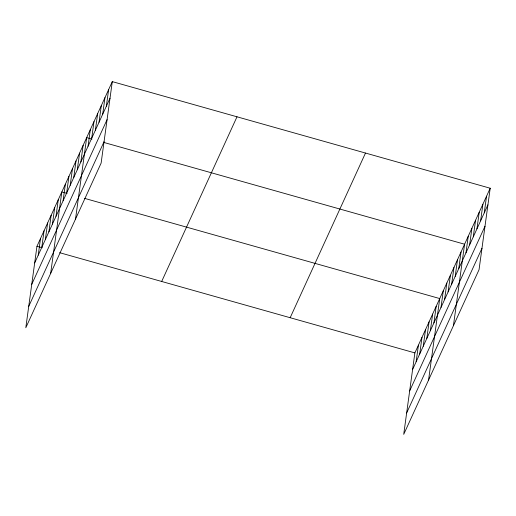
<?xml version="1.0" encoding="UTF-8"?>
<svg xmlns="http://www.w3.org/2000/svg" width="516" height="516" viewBox="0 0 516 516"><rect width="100%" height="100%" fill="white"/><g stroke="black" fill="none" stroke-linecap="round" stroke-linejoin="round"><path stroke-width="0.77" d="M112.288 81.618L36.959 246.287L25.8 327.77L101.123 163.101L112.288 81.618L490.2 188.23L479.042 269.713L403.712 434.382L414.877 352.899L490.2 188.23M38.236 255.143L40.512 238.521M41.79 247.377L44.066 230.762M45.337 239.618L47.614 222.996M48.891 231.852L51.168 215.237M52.438 224.092L54.715 207.471M55.992 216.327L58.269 199.705M50.658 273.428L61.817 191.946L67.112 193.435M63.094 200.801L65.371 184.18M66.641 193.042L68.918 176.42M70.195 185.276L72.472 168.655M73.743 177.51L76.02 160.895M77.297 169.751L79.574 153.129M80.851 161.985L83.121 145.37M75.517 219.087L86.675 137.604L91.964 139.094M88.055 146.228L90.332 129.606M91.713 138.23L93.989 121.608M95.376 130.232L97.653 113.61M99.033 122.234L101.31 105.612M102.69 114.236L104.967 97.614M106.348 106.238L108.624 89.616M416.148 361.761L418.424 345.139M419.702 353.995L421.978 337.374M423.255 346.23L425.532 329.614M426.803 338.47L429.08 321.849M430.357 330.704L432.634 314.089M433.904 322.945L436.181 306.323M428.57 380.04L439.735 298.558L84.495 198.344M441.006 307.42L443.283 290.798M444.56 299.654L446.837 283.032M448.107 291.895L450.384 275.273M451.661 284.129L453.938 267.507M455.209 276.363L457.486 259.748M458.763 268.604L461.04 251.982M453.429 325.699L464.587 244.223L103.303 142.293M465.974 252.84L468.251 236.225M469.631 244.842L471.908 228.22M473.288 236.844L475.565 220.222M476.945 228.846L479.222 212.224M480.609 220.848L482.886 204.226M484.266 212.85L486.543 196.228M34.688 262.908L110.011 98.24M31.753 284.31L107.076 119.641M28.735 306.362L104.058 141.694M161.676 281.472L236.999 116.803M290.166 317.721L365.489 153.052M412.6 369.52L487.923 204.852M409.665 390.928L484.988 226.26M406.647 412.981L481.97 248.312M36.959 246.287L42.254 247.777M59.637 252.685L414.877 352.899"/></g></svg>
